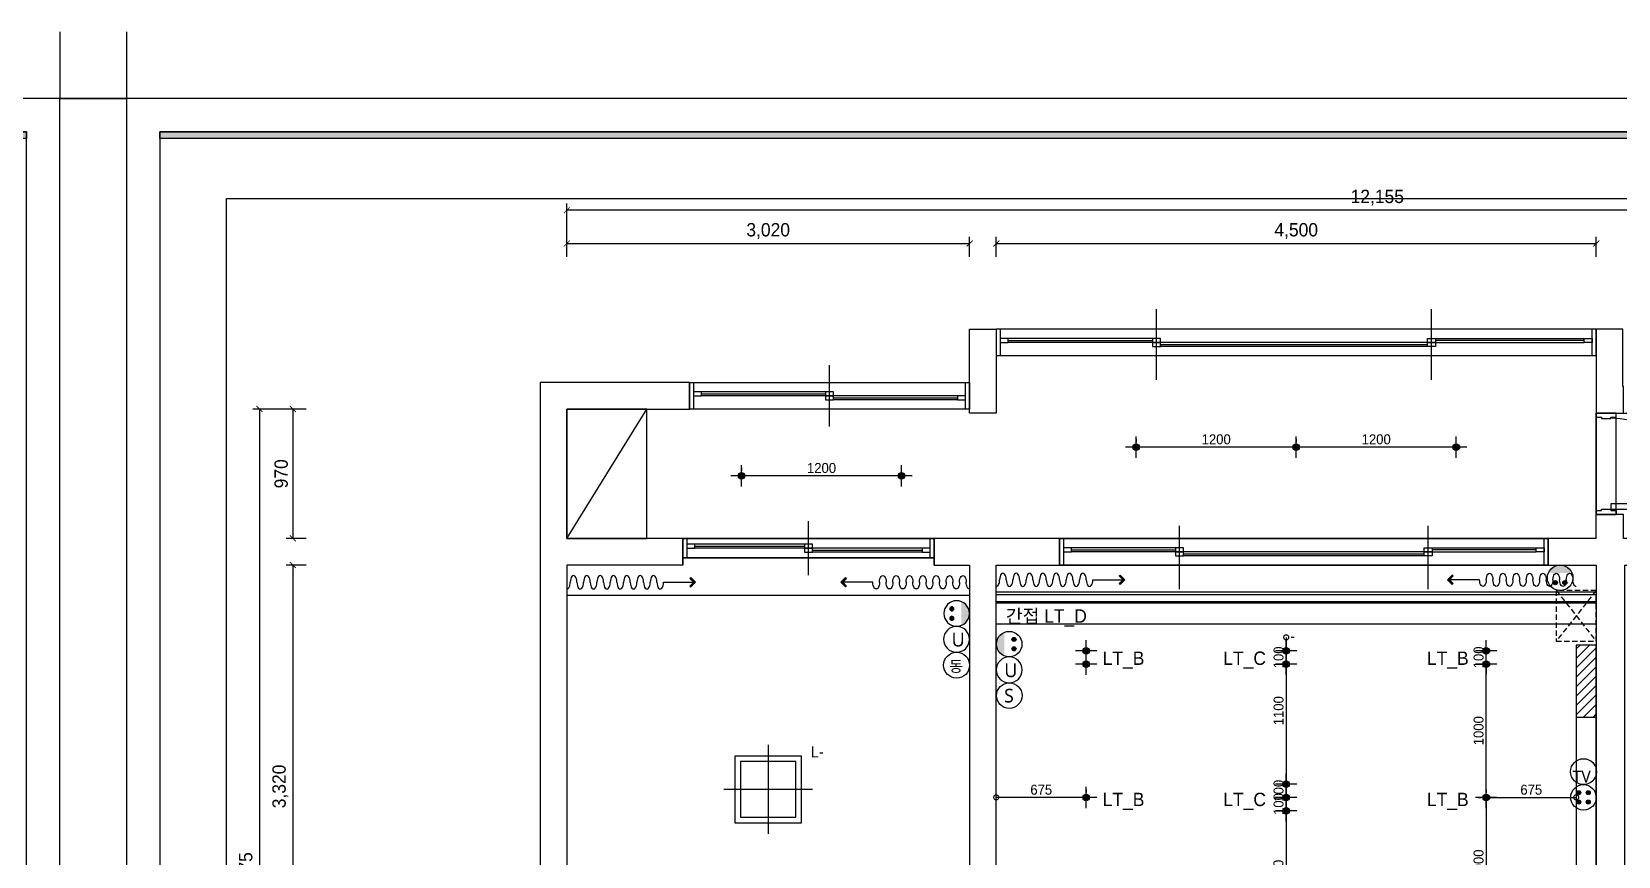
# Model space of a CAD drawing. Header units: inches. Extents: x 199882 to 277715, y -17863 to 11882.
# Drawn here: x 223045 to 234943, y 5698 to 11882 of the extents above; entities that cross this region are included whole.
import ezdxf
from ezdxf.enums import TextEntityAlignment as Align

# ---------------------------------------------------------------- set-up
doc = ezdxf.new("R2010")
doc.units = ezdxf.units.IN
doc.header["$LTSCALE"] = 50
doc.header["$MEASUREMENT"] = 0
doc.linetypes.add('DH-HID2', pattern=[1.2, 0.8, -0.4])
doc.linetypes.add('HID', pattern=[2.5, 1.5, -1])
for name, color, linetype in [('01. F-소품', 3, 'Continuous'), ('03-WAL NEW', 3, 'Continuous'), ('04-WIN', 4, 'Continuous'), ('06-FUR', 6, 'Continuous'), ('06-LIGHT', 4, 'Continuous'), ('07-DIM WAL', 5, 'Continuous'), ('08-HAT', 8, 'Continuous'), ('CO-DO-FR', 7, 'Continuous'), ('CO-DOOR', 8, 'Continuous'), ('E-HAT', 251, 'Continuous'), ('FORM(YOURNAME)-1', 1, 'Continuous'), ('FORM(YOURNAME)-11', 1, 'Continuous'), ('FU-FURM', 251, 'DH-HID2'), ('RC-LIGHT', 7, 'Continuous'), ('도면층2', 2, 'Continuous'), ('도면층4', 4, 'Continuous'), ('도면층5', 5, 'Continuous'), ('설비', 140, 'Continuous'), ('치수', 7, 'Continuous')]:
    doc.layers.add(name, color=color, linetype=linetype)
doc.styles.add('DH-TEXT', font='')
doc.styles.get("Standard").update_dxf_attribs({"font": 'txt.shx', "bigfont": 'whgtxt.shx'})
doc.styles.add('YOURNAME', font='HY울릉도M.TTF')
doc.styles.add('스타일1', font='HY울릉도M.TTF')
doc.styles.add('코레일둥고', font='Korail_Round_Gothic_Medium.ttf')
doc.styles.get('DH-TEXT').set_extended_font_data('HY울릉도L')
doc.dimstyles.new('30', dxfattribs={"dimscale": 30, "dimtxt": 2.5, "dimasz": 2.5, "dimexe": 1.25, "dimexo": 2, "dimtad": 1, "dimdec": 0, "dimtxsty": '스타일1', "dimblk": 'DOTSMALL', "dimcen": 2.5, "dimclrd": 1, "dimclre": 1, "dimclrt": 7, "dimadec": 0, "dimazin": 0, "dimtfac": 1, "dimtdec": 0, "dimtix": 1, "dimtmove": 0, "dimatfit": 3, "dimldrblk": 'DOTSMALL', "dimfxl": 0, "dimarcsym": 0})
doc.dimstyles.new('YOURNAME-50', dxfattribs={"dimscale": 50, "dimtxt": 2, "dimasz": 0.9, "dimexe": 1, "dimexo": 3, "dimgap": 0.7, "dimtad": 1, "dimdec": 0, "dimzin": 0, "dimdsep": 46, "dimlunit": 6, "dimtxsty": 'YOURNAME', "dimblk": 'ARCHTICK', "dimcen": 0, "dimclrd": 1, "dimclre": 1, "dimclrt": 7, "dimadec": 0, "dimazin": 0, "dimtfac": 1, "dimtdec": 0, "dimtix": 1, "dimtmove": 2, "dimatfit": 3, "dimldrblk": 'ARCHTICK', "dimfxl": 0, "dimtolj": 1, "dimtzin": 0, "dimarcsym": 0})

# ---------------------------------------------------------------- blocks, each defined once
blk = doc.blocks.new('FORM-ELEVATION')
at = {"layer": 'FORM(YOURNAME)-11'}
h = blk.add_hatch(color=256, dxfattribs=at)
h.dxf.hatch_style = 1
h.paths.add_polyline_path([(-10309, 35708), (71691, 35708), (71691, 35508), (-10309, 35508)])
h.paths.add_polyline_path([(-10309, -21492), (71691, -21492), (71691, -21692), (-10309, -21692)])
at = {"layer": 'Defpoints', "color": 1}
for points in [[(-11309, 38708), (-11309, 36708), (-13309, 36708)], [(72691, 38708), (72691, 36708), (74691, 36708)]]:
    blk.add_lwpolyline(points, dxfattribs=at)
at = {"layer": 'Defpoints', "color": 158}
for points in [[(-10309, -21692), (71691, -21692), (71691, 35708), (-10309, 35708)], [(-8309, 33708), (61071, 33708), (61071, -19692), (-8309, -19692)]]:
    blk.add_lwpolyline(points, close=True, dxfattribs=at)
at = {"layer": 'FORM(YOURNAME)-11', "color": 250}
blk.add_lwpolyline([(-11309, -22692), (72691, -22692), (72691, 36708), (-11309, 36708)], close=True, dxfattribs=at)
at = {"layer": 'FORM(YOURNAME)-11'}
blk.add_lwpolyline([(-10309, 35708), (71691, 35708), (71691, 35508), (-10309, 35508)], close=True, dxfattribs=at)
at = {"layer": 'FORM(YOURNAME)-11', "color": 3, "style": 'YOURNAME'}
for tag, height, p in [('1', 450, (71041, -1219)), ('2', 450, (71041, -1863)), ('3', 450, (71041, -3150)), ('4', 450, (71041, -5081)), ('5', 515, (71041, -7398)), ('6', 515, (71041, -9650)), ('7', 515, (71041, -11903)), ('8', 515, (71041, -14155)), ('9', 515, (71041, -16408)), ('10', 515, (66791, -18596)), ('11', 515, (71041, -18660)), ('12', 515, (66791, -20848)), ('13', 515, (71041, -20848))]:
    blk.add_attdef(tag, text='', height=height, dxfattribs=at).set_placement(p, align=Align.MIDDLE_RIGHT)
blk = doc.blocks.new('_ArchTick')
at = {"color": 0, "linetype": 'ByBlock', "const_width": 0.15}
blk.add_lwpolyline([(-0.5, -0.5), (0.5, 0.5)], dxfattribs=at)
blk = doc.blocks.new('*D66')
at = {"layer": 'Defpoints', "color": 0}
for p in [(227058, 10544), (227058, 10044), (239213, 10044)]:
    blk.add_point(p, dxfattribs=at)
at = {"layer": '치수', "color": 1, "lineweight": -2}
for p, q in [((227058, 10194), (227058, 10594)), ((239213, 10194), (239213, 10594)), ((239213, 10544), (227058, 10544))]:
    blk.add_line(p, q, dxfattribs=at)
at = {"layer": '치수', "color": 1, "lineweight": -2, "xscale": 45, "yscale": 45, "zscale": 45, "rotation": 180}
blk.add_blockref('_ArchTick', (227058, 10544), dxfattribs=at)
at = {"layer": '치수', "color": 1, "lineweight": -2, "xscale": 45, "yscale": 45, "zscale": 45}
blk.add_blockref('_ArchTick', (239213, 10544), dxfattribs=at)
at = {"layer": '치수', "color": 7, "insert": (233136, 10638), "char_height": 100, "attachment_point": 5, "style": 'YOURNAME'}
blk.add_mtext('\\A1;12,155', dxfattribs=at)
blk = doc.blocks.new('*D70')
at = {"layer": 'Defpoints', "color": 0}
for p in [(234778, 10294), (230278, 10044), (234778, 10044)]:
    blk.add_point(p, dxfattribs=at)
at = {"layer": '치수', "color": 1, "lineweight": -2}
for p, q in [((230278, 10194), (230278, 10344)), ((230278, 10294), (234778, 10294)), ((234778, 10194), (234778, 10344))]:
    blk.add_line(p, q, dxfattribs=at)
at = {"layer": '치수', "color": 1, "lineweight": -2, "xscale": 45, "yscale": 45, "zscale": 45, "rotation": 180}
blk.add_blockref('_ArchTick', (230278, 10294), dxfattribs=at)
at = {"layer": '치수', "color": 1, "lineweight": -2, "xscale": 45, "yscale": 45, "zscale": 45}
blk.add_blockref('_ArchTick', (234778, 10294), dxfattribs=at)
at = {"layer": '치수', "color": 7, "insert": (232528, 10388), "char_height": 100, "attachment_point": 5, "style": 'YOURNAME'}
blk.add_mtext('\\A1;4,500', dxfattribs=at)
blk = doc.blocks.new('*D71')
at = {"layer": 'Defpoints', "color": 0}
for p in [(230078, 10294), (227058, 10044), (230078, 10044)]:
    blk.add_point(p, dxfattribs=at)
at = {"layer": '치수', "color": 1, "lineweight": -2}
for p, q in [((227058, 10194), (227058, 10344)), ((227058, 10294), (230078, 10294)), ((230078, 10194), (230078, 10344))]:
    blk.add_line(p, q, dxfattribs=at)
at = {"layer": '치수', "color": 1, "lineweight": -2, "xscale": 45, "yscale": 45, "zscale": 45, "rotation": 180}
blk.add_blockref('_ArchTick', (227058, 10294), dxfattribs=at)
at = {"layer": '치수', "color": 1, "lineweight": -2, "xscale": 45, "yscale": 45, "zscale": 45}
blk.add_blockref('_ArchTick', (230078, 10294), dxfattribs=at)
at = {"layer": '치수', "color": 7, "insert": (228568, 10388), "char_height": 100, "attachment_point": 5, "style": 'YOURNAME'}
blk.add_mtext('\\A1;3,020', dxfattribs=at)
blk = doc.blocks.new('*D75')
at = {"layer": 'Defpoints', "color": 0}
for p in [(225253, 9052), (224753, 2077), (225253, 2077)]:
    blk.add_point(p, dxfattribs=at)
at = {"layer": '치수', "color": 1, "lineweight": -2}
for p, q in [((225103, 9052), (224703, 9052)), ((224753, 9052), (224753, 2077)), ((225103, 2077), (224703, 2077))]:
    blk.add_line(p, q, dxfattribs=at)
at = {"layer": '치수', "color": 1, "lineweight": -2, "xscale": 45, "yscale": 45, "zscale": 45}
for p, rotation in [((224753, 9052), 90), ((224753, 2077), 270)]:
    blk.add_blockref('_ArchTick', p, dxfattribs=dict(at, rotation=rotation))
at = {"layer": '치수', "color": 7, "insert": (224659, 5565), "char_height": 100, "attachment_point": 5, "rotation": 90, "style": 'YOURNAME'}
blk.add_mtext('\\A1;6,975', dxfattribs=at)
blk = doc.blocks.new('*D76')
at = {"layer": 'Defpoints', "color": 0}
for p in [(225253, 9052), (225003, 8082), (225253, 8082)]:
    blk.add_point(p, dxfattribs=at)
at = {"layer": '치수', "color": 1, "lineweight": -2}
for p, q in [((225103, 9052), (224953, 9052)), ((225003, 9052), (225003, 8082)), ((225103, 8082), (224953, 8082))]:
    blk.add_line(p, q, dxfattribs=at)
at = {"layer": '치수', "color": 1, "lineweight": -2, "xscale": 45, "yscale": 45, "zscale": 45}
for p, rotation in [((225003, 9052), 90), ((225003, 8082), 270)]:
    blk.add_blockref('_ArchTick', p, dxfattribs=dict(at, rotation=rotation))
at = {"layer": '치수', "color": 7, "insert": (224916, 8567), "char_height": 100, "attachment_point": 5, "rotation": 90, "style": 'YOURNAME'}
blk.add_mtext('\\A1;970', dxfattribs=at)
blk = doc.blocks.new('*D78')
at = {"layer": 'Defpoints', "color": 0}
for p in [(225253, 7882), (225003, 4562), (225253, 4562)]:
    blk.add_point(p, dxfattribs=at)
at = {"layer": '치수', "color": 1, "lineweight": -2}
for p, q in [((225103, 7882), (224953, 7882)), ((225003, 7882), (225003, 4562)), ((225103, 4562), (224953, 4562))]:
    blk.add_line(p, q, dxfattribs=at)
at = {"layer": '치수', "color": 1, "lineweight": -2, "xscale": 45, "yscale": 45, "zscale": 45}
for p, rotation in [((225003, 7882), 90), ((225003, 4562), 270)]:
    blk.add_blockref('_ArchTick', p, dxfattribs=dict(at, rotation=rotation))
at = {"layer": '치수', "color": 7, "insert": (224909, 6222), "char_height": 100, "attachment_point": 5, "rotation": 90, "style": 'YOURNAME'}
blk.add_mtext('\\A1;3,320', dxfattribs=at)
blk = doc.blocks.new('floor')
at = {"layer": '도면층2'}
for p in [(213483, 8262), (213278, 8082)]:
    blk.add_line(p, (213278, 8262), dxfattribs=at)
for points in [[(208578, 9652), (208778, 9652), (208778, 9452), (208778, 9022), (208578, 9022), (208578, 9242)], [(213278, 9022), (213483, 9022), (213483, 9222), (213478, 9222), (213478, 9652), (213278, 9652), (213278, 9452)]]:
    blk.add_lwpolyline(points, close=True, dxfattribs=at)
for points in [[(206428, 8082), (206428, 7882), (206428, 8082), (205558, 8082), (205558, 9052), (206478, 9052), (206478, 9252), (205358, 9252), (205358, 1877), (206958, 1877), (206958, 1442)], [(208553, 4552), (208553, 4392), (208778, 4392), (208778, 7882), (209253, 7882), (209253, 8082), (208313, 8082), (208313, 7882), (208578, 7882), (208578, 4562), (208553, 4562)], [(213278, 8082), (212918, 8082), (212918, 7882), (213278, 7882), (213278, 4397), (213493, 4397), (213493, 7882), (213963, 7882), (213963, 8082), (213483, 8082)], [(206428, 7882), (205558, 7882), (205558, 4562), (207588, 4562), (207588, 4392), (205518, 4392), (205518, 2042), (206958, 2042), (206958, 3592), (207158, 3592), (207158, 1642), (207563, 1642), (207563, 1442), (206958, 1442)]]:
    blk.add_lwpolyline(points, dxfattribs=at)
at = {"layer": '도면층4'}
for p, q in [((209981, 9272), (209981, 9802)), ((212042, 9272), (212042, 9802)), ((213278, 9652), (208778, 9652)), ((208778, 9652), (208778, 9452)), ((208808, 9652), (208808, 9452)), ((213248, 9452), (213248, 9652)), ((213278, 9452), (213278, 9652)), ((208868, 9567), (209951, 9567)), ((210011, 9537), (212012, 9537)), ((213188, 9567), (212072, 9567)), ((213278, 9452), (208778, 9452)), ((207528, 8922), (207528, 9382)), ((206478, 9252), (206478, 9052)), ((206508, 9252), (206508, 9052)), ((206568, 9167), (207498, 9167)), ((208548, 9052), (208548, 9252)), ((208578, 9022), (208578, 9242)), ((207558, 9137), (208488, 9137)), ((207371, 7807), (207371, 8212)), ((210153, 7702), (210153, 8177)), ((212018, 7702), (212018, 8177)), ((206428, 8082), (206428, 7882)), ((206428, 8082), (208313, 8082)), ((206428, 8082), (206428, 7937)), ((206458, 8082), (206458, 7937)), ((206518, 8025), (207341, 8025)), ((207401, 7995), (208223, 7995)), ((208283, 7937), (208283, 8082)), ((208313, 7882), (208313, 8082)), ((208313, 7937), (208313, 8082)), ((209253, 8082), (212918, 8082)), ((212918, 8082), (209253, 8082)), ((209253, 8082), (209253, 7882)), ((209283, 8082), (209283, 7882)), ((209343, 7997), (210123, 7997)), ((212828, 7997), (212048, 7997)), ((212888, 7882), (212888, 8082)), ((212918, 7882), (212918, 8082)), ((206428, 7937), (208313, 7937)), ((209253, 7882), (212918, 7882)), ((210183, 7967), (211988, 7967))]:
    blk.add_line(p, q, dxfattribs=at)
for points in [[(208808, 9582), (208808, 9552), (208868, 9552), (208868, 9582)], [(209951, 9582), (209951, 9552), (210011, 9552), (210011, 9582)], [(209951, 9552), (209951, 9522), (210011, 9522), (210011, 9552)], [(212072, 9582), (212072, 9552), (212012, 9552), (212012, 9582)], [(212072, 9552), (212072, 9522), (212012, 9522), (212012, 9552)], [(213248, 9582), (213248, 9552), (213188, 9552), (213188, 9582)], [(206478, 9252), (208578, 9252), (208578, 9052), (206478, 9052)], [(206508, 9182), (206508, 9152), (206568, 9152), (206568, 9182)], [(207498, 9182), (207498, 9152), (207558, 9152), (207558, 9182)], [(207498, 9152), (207498, 9122), (207558, 9122), (207558, 9152)], [(208488, 9152), (208488, 9122), (208548, 9122), (208548, 9152)], [(206458, 8040), (206458, 8010), (206518, 8010), (206518, 8040)], [(207341, 8040), (207341, 8010), (207401, 8010), (207401, 8040)], [(207341, 8010), (207341, 7980), (207401, 7980), (207401, 8010)], [(208223, 8010), (208223, 7980), (208283, 7980), (208283, 8010)], [(209283, 8012), (209283, 7982), (209343, 7982), (209343, 8012)], [(210123, 8012), (210123, 7982), (210183, 7982), (210183, 8012)], [(210123, 7982), (210123, 7952), (210183, 7952), (210183, 7982)], [(212048, 8012), (212048, 7982), (211988, 7982), (211988, 8012)], [(212048, 7982), (212048, 7952), (211988, 7952), (211988, 7982)], [(212888, 8012), (212888, 7982), (212828, 7982), (212828, 8012)]]:
    blk.add_lwpolyline(points, close=True, dxfattribs=at)
at = {"layer": '도면층5'}
for p, q in [((209951, 9582), (208868, 9582)), ((209951, 9552), (208868, 9552)), ((212012, 9552), (210011, 9552)), ((212012, 9522), (210011, 9522)), ((212072, 9582), (213188, 9582)), ((212072, 9552), (213188, 9552)), ((207498, 9182), (206568, 9182)), ((207498, 9152), (206568, 9152)), ((208488, 9152), (207558, 9152)), ((208488, 9122), (207558, 9122)), ((207341, 8040), (206518, 8040)), ((207341, 8010), (206518, 8010)), ((208223, 8010), (207401, 8010)), ((208223, 7980), (207401, 7980)), ((210123, 8012), (209343, 8012)), ((210123, 7982), (209343, 7982)), ((211988, 7982), (210183, 7982)), ((212048, 8012), (212828, 8012)), ((212048, 7982), (212828, 7982)), ((211988, 7952), (210183, 7952))]:
    blk.add_line(p, q, dxfattribs=at)
blk = doc.blocks.new('CJSWJ')
at = {"layer": '03-WAL NEW'}
h = blk.add_hatch(dxfattribs=at)
h.set_pattern_fill('_USER', color=256, scale=50, angle=225, pattern_type=0)
h.set_pattern_definition([(225, (46921.5, 0), (35.355339, -35.355339), [])])
h.paths.add_polyline_path([(234778, 7282), (234628, 7282), (234628, 6740), (234778, 6740)])
at = {"color": 8, "const_width": 10}
for points in [[(227928, 8082), (229813, 8082), (229813, 7937), (227928, 7937)], [(230753, 8082), (234418, 8082), (234418, 7882), (230753, 7882)]]:
    blk.add_lwpolyline(points, close=True, dxfattribs=at)
at = {"layer": '03-WAL NEW'}
blk.add_line((234778, 6740), (234628, 6740), dxfattribs=at)
blk.add_lwpolyline([(234628, 4397), (234778, 4397), (234778, 7282), (234628, 7282)], close=True, dxfattribs=at)
at = {"layer": '06-FUR', "color": 8}
blk.add_line((227058, 8082), (227658, 9052), dxfattribs=at)
blk.add_lwpolyline([(227058, 8082), (227658, 8082), (227658, 9052), (227058, 9052)], close=True, dxfattribs=at)
at = {"layer": 'CO-DO-FR', "color": 8}
for points in [[(234928, 9022), (234778, 9022), (234778, 8992), (234818, 8992), (234818, 8982), (234888, 8982), (234888, 8992), (234928, 8992), (234928, 9022)], [(234928, 8262), (234778, 8262), (234778, 8292), (234818, 8292), (234818, 8302), (234888, 8302), (234888, 8292), (234928, 8292), (234928, 8262)]]:
    blk.add_lwpolyline(points, close=True, dxfattribs=at)
at = {"layer": 'CO-DOOR', "color": 8}
blk.add_lwpolyline([(235568, 8342), (234888, 8342), (234888, 8302), (235568, 8302)], close=True, dxfattribs=at)
blk.add_arc((234888, 8302), 681, 1.728, 89.9822, dxfattribs=at)
at = {"layer": 'E-HAT', "color": 8}
blk.add_lwpolyline([(234983, 8262), (234778, 8262), (234778, 9022), (238483, 9022), (238483, 8082), (234983, 8082), (234983, 8262)], dxfattribs=at)
at = {"layer": 'FU-FURM', "color": 8}
for p, q in [((234778, 7692), (234478, 7312)), ((234478, 7692), (234778, 7312))]:
    blk.add_line(p, q, dxfattribs=at)
blk.add_lwpolyline([(234478, 7312), (234778, 7312), (234778, 7692), (234478, 7692)], close=True, dxfattribs=at)
at = {"layer": '도면층4', "color": 8}
blk.add_lwpolyline([(234928, 8262), (234928, 9022), (234778, 9022), (234778, 8262)], close=True, dxfattribs=at)
at = {"layer": '04-WIN'}
blk.add_blockref('floor', (21500, 0), dxfattribs=at)
blk = doc.blocks.new('FFSFDF')
at = {"layer": '01. F-소품'}
blk.add_hatch(color=8, dxfattribs=at).paths.add_polyline_path([(1567673, 1746751), (1567680, 1746744), (1567715, 1746779), (1567680, 1746815), (1567673, 1746808), (1567701, 1746779)])
at = {"layer": '01. F-소품', "color": 8}
for p, q in [((1567673, 1746808), (1567680, 1746815)), ((1567475, 1746779), (1567701, 1746779)), ((1567673, 1746751), (1567680, 1746744))]:
    blk.add_line(p, q, dxfattribs=at)
for points in [[(1567673, 1746808), (1567701, 1746779), (1567673, 1746751)], [(1567680, 1746815), (1567715, 1746779), (1567680, 1746744)]]:
    blk.add_lwpolyline(points, dxfattribs=at)
for centre, start_param, end_param in [((1566800, 1746779), 1.570796, 4.712389), ((1566900, 1746779), 1.570796, 4.712389), ((1567000, 1746779), 1.570796, 4.712389), ((1567100, 1746779), 1.570796, 4.712389), ((1567200, 1746779), 1.570796, 4.712389), ((1567300, 1746779), 1.570796, 4.712389), ((1567400, 1746779), 1.570796, 4.712389), ((1566750, 1746779), 6.283185, 7.853982), ((1566850, 1746779), 4.712389, 7.853982), ((1566950, 1746779), 4.712389, 7.853982), ((1567050, 1746779), 4.712389, 7.853982), ((1567150, 1746779), 4.712389, 7.853982), ((1567250, 1746779), 4.712389, 7.853982), ((1567350, 1746779), 4.712389, 7.853982), ((1567450, 1746779), 4.712389, 7.853982)]:
    blk.add_ellipse(centre, major_axis=(0, -50), ratio=0.5, start_param=start_param, end_param=end_param, dxfattribs=at)
blk = doc.blocks.new('egoo')
at = {"layer": '설비'}
h = blk.add_hatch(color=140, dxfattribs=at)
edge = h.paths.add_edge_path()
edge.add_arc((1015645, 443434), 22.3, 0, 360)
h = blk.add_hatch(color=140, dxfattribs=at)
edge = h.paths.add_edge_path()
edge.add_arc((1015748, 443434), 22.3, 0, 360)
h = blk.add_hatch(color=140, dxfattribs=at)
edge = h.paths.add_edge_path()
edge.add_line((1015826, 443329), (1015567, 443329))
edge.add_ellipse((1015696, 443381), major_axis=(99, 99), ratio=1, start_angle=156.9578, end_angle=293.0422)
at = {"layer": '설비', "color": 140}
for centre, radius in [((1015696, 443381), 140), ((1015645, 443434), 22.3), ((1015748, 443434), 22.3)]:
    blk.add_circle(centre, radius, dxfattribs=at)
blk = doc.blocks.new('utp')
at = {"layer": '설비', "color": 140}
blk.add_circle((372928, -86921), 140, dxfattribs=at)
at = {"layer": '설비', "color": 140, "insert": (372982, -87001), "char_height": 150, "width": 275.64, "attachment_point": 9}
blk.add_mtext('{\\fMalgun Gothic|b0|i0|c129|p50;U}', dxfattribs=at)
blk = doc.blocks.new('TV')
at = {"layer": '설비', "color": 140}
blk.add_circle((146227, 46947), 140, dxfattribs=at)
at = {"layer": '설비', "color": 140, "insert": (146088, 46828), "char_height": 130, "width": 275.64, "attachment_point": 7}
blk.add_mtext('{\\fMalgun Gothic|b0|i0|c129|p50;\\W0.48965; }{\\fMalgun Gothic|b0|i0|c129|p50;TV}', dxfattribs=at)
blk = doc.blocks.new('1')
at = {"linetype": 'Continuous'}
h = blk.add_hatch(color=4, dxfattribs=at)
h.dxf.hatch_style = 1
edge = h.paths.add_edge_path()
edge.add_arc((11539653, -14273504), 37.5, 0, 360)
at = {"color": 1, "linetype": 'Continuous'}
for p, q in [((11539653, -14273637), (11539653, -14273370)), ((11539520, -14273504), (11539787, -14273504))]:
    blk.add_line(p, q, dxfattribs=at)
at = {"color": 4, "linetype": 'Continuous'}
for radius in [41.5, 37.5]:
    blk.add_circle((11539653, -14273504), radius, dxfattribs=at)
blk = doc.blocks.new('_DOTSMALL')
at = {"color": 0, "linetype": 'ByBlock', "const_width": 0.5}
blk.add_lwpolyline([(-0.0625, 0, 1), (0.0625, 0, 1)], format="xyb", close=True, dxfattribs=at)
blk = doc.blocks.new('*D103')
at = {"layer": '07-DIM WAL', "color": 1, "lineweight": -2}
for p, q in [((233953, 6140), (233953, 5140)), ((234013, 6140), (233991, 6140)), ((234013, 5140), (233991, 5140))]:
    blk.add_line(p, q, dxfattribs=at)
at = {"layer": 'Defpoints', "color": 0}
for p in [(233953, 6140), (233953, 5140), (233953, 5140)]:
    blk.add_point(p, dxfattribs=at)
at = {"layer": '07-DIM WAL', "color": 1, "lineweight": -2, "xscale": 75, "yscale": 75, "zscale": 75}
for p, rotation in [((233953, 6140), 90), ((233953, 5140), 270)]:
    blk.add_blockref('_DOTSMALL', p, dxfattribs=dict(at, rotation=rotation))
at = {"layer": '07-DIM WAL', "color": 7, "insert": (233896, 5640), "char_height": 75, "attachment_point": 5, "rotation": 90, "style": '스타일1'}
blk.add_mtext('1000', dxfattribs=at)
blk = doc.blocks.new('*D114')
at = {"layer": '07-DIM WAL', "color": 1, "lineweight": -2}
for p, q in [((233953, 6140), (233953, 7140)), ((234013, 7140), (233991, 7140)), ((233893, 6140), (233916, 6140))]:
    blk.add_line(p, q, dxfattribs=at)
at = {"layer": 'Defpoints', "color": 0}
for p in [(233953, 7140), (233953, 7140), (233953, 6140)]:
    blk.add_point(p, dxfattribs=at)
at = {"layer": '07-DIM WAL', "color": 1, "lineweight": -2, "xscale": 75, "yscale": 75, "zscale": 75}
for p, rotation in [((233953, 7140), 90), ((233953, 6140), 270)]:
    blk.add_blockref('_DOTSMALL', p, dxfattribs=dict(at, rotation=rotation))
at = {"layer": '07-DIM WAL', "color": 7, "insert": (233896, 6640), "char_height": 75, "attachment_point": 5, "rotation": 90, "style": '스타일1'}
blk.add_mtext('1000', dxfattribs=at)
blk = doc.blocks.new('*D115')
at = {"layer": '07-DIM WAL', "color": 1, "lineweight": -2}
for p, q in [((233953, 7240), (233953, 7315)), ((233953, 7140), (233953, 7240)), ((233953, 7140), (233953, 7065)), ((234013, 7240), (233991, 7240)), ((234013, 7140), (233991, 7140))]:
    blk.add_line(p, q, dxfattribs=at)
at = {"layer": 'Defpoints', "color": 0}
for p in [(233953, 7240), (233953, 7240), (233953, 7140)]:
    blk.add_point(p, dxfattribs=at)
at = {"layer": '07-DIM WAL', "color": 1, "lineweight": -2, "xscale": 75, "yscale": 75, "zscale": 75}
for p, rotation in [((233953, 7240), 270), ((233953, 7140), 90)]:
    blk.add_blockref('_DOTSMALL', p, dxfattribs=dict(at, rotation=rotation))
at = {"layer": '07-DIM WAL', "color": 7, "insert": (233896, 7190), "char_height": 75, "attachment_point": 5, "rotation": 90, "style": '스타일1'}
blk.add_mtext('100', dxfattribs=at)
blk = doc.blocks.new('*D116')
at = {"layer": '07-DIM WAL', "color": 1, "lineweight": -2}
for p, q in [((232453, 7240), (232453, 7315)), ((232453, 7240), (232453, 7140)), ((232453, 7140), (232453, 7065)), ((232513, 7240), (232491, 7240)), ((232513, 7140), (232491, 7140))]:
    blk.add_line(p, q, dxfattribs=at)
at = {"layer": 'Defpoints', "color": 0}
for p in [(232453, 7240), (232453, 7140), (232453, 7140)]:
    blk.add_point(p, dxfattribs=at)
at = {"layer": '07-DIM WAL', "color": 1, "lineweight": -2, "xscale": 75, "yscale": 75, "zscale": 75}
for p, rotation in [((232453, 7240), 270), ((232453, 7140), 90)]:
    blk.add_blockref('_DOTSMALL', p, dxfattribs=dict(at, rotation=rotation))
at = {"layer": '07-DIM WAL', "color": 7, "insert": (232396, 7190), "char_height": 75, "attachment_point": 5, "rotation": 90, "style": '스타일1'}
blk.add_mtext('100', dxfattribs=at)
blk = doc.blocks.new('*D117')
at = {"layer": '07-DIM WAL', "color": 1, "lineweight": -2}
for p, q in [((232453, 7340), (232453, 6240)), ((232513, 7340), (232491, 7340)), ((232513, 6240), (232491, 6240))]:
    blk.add_line(p, q, dxfattribs=at)
at = {"layer": 'Defpoints', "color": 0}
for p in [(232453, 7340), (232453, 6240), (232453, 6240)]:
    blk.add_point(p, dxfattribs=at)
at = {"layer": '07-DIM WAL', "color": 1, "lineweight": -2, "xscale": 75, "yscale": 75, "zscale": 75}
for p, rotation in [((232453, 7340), 90), ((232453, 6240), 270)]:
    blk.add_blockref('_DOTSMALL', p, dxfattribs=dict(at, rotation=rotation))
at = {"layer": '07-DIM WAL', "color": 7, "insert": (232396, 6790), "char_height": 75, "attachment_point": 5, "rotation": 90, "style": '스타일1'}
blk.add_mtext('1100', dxfattribs=at)
blk = doc.blocks.new('*D118')
at = {"layer": '07-DIM WAL', "color": 1, "lineweight": -2}
for p, q in [((232453, 6240), (232453, 6315)), ((232453, 6240), (232453, 6140)), ((232513, 6240), (232491, 6240)), ((232453, 6140), (232453, 6065)), ((232513, 6140), (232491, 6140))]:
    blk.add_line(p, q, dxfattribs=at)
at = {"layer": 'Defpoints', "color": 0}
for p in [(232453, 6240), (232453, 6140), (232453, 6140)]:
    blk.add_point(p, dxfattribs=at)
at = {"layer": '07-DIM WAL', "color": 1, "lineweight": -2, "xscale": 75, "yscale": 75, "zscale": 75}
for p, rotation in [((232453, 6240), 270), ((232453, 6140), 90)]:
    blk.add_blockref('_DOTSMALL', p, dxfattribs=dict(at, rotation=rotation))
at = {"layer": '07-DIM WAL', "color": 7, "insert": (232396, 6190), "char_height": 75, "attachment_point": 5, "rotation": 90, "style": '스타일1'}
blk.add_mtext('100', dxfattribs=at)
blk = doc.blocks.new('*D119')
at = {"layer": '07-DIM WAL', "color": 1, "lineweight": -2}
for p, q in [((232453, 6140), (232453, 6215)), ((232453, 6140), (232453, 6040)), ((232513, 6140), (232491, 6140)), ((232403, 6040), (232416, 6040)), ((232453, 6040), (232453, 5965))]:
    blk.add_line(p, q, dxfattribs=at)
at = {"layer": 'Defpoints', "color": 0}
for p in [(232453, 6140), (232453, 6040), (232463, 6040)]:
    blk.add_point(p, dxfattribs=at)
at = {"layer": '07-DIM WAL', "color": 1, "lineweight": -2, "xscale": 75, "yscale": 75, "zscale": 75}
for p, rotation in [((232453, 6140), 270), ((232453, 6040), 90)]:
    blk.add_blockref('_DOTSMALL', p, dxfattribs=dict(at, rotation=rotation))
at = {"layer": '07-DIM WAL', "color": 7, "insert": (232396, 6090), "char_height": 75, "attachment_point": 5, "rotation": 90, "style": '스타일1'}
blk.add_mtext('100', dxfattribs=at)
blk = doc.blocks.new('*D120')
at = {"layer": '07-DIM WAL', "color": 1, "lineweight": -2}
for p, q in [((232453, 6040), (232453, 5140)), ((232513, 6040), (232491, 6040)), ((232513, 5140), (232491, 5140))]:
    blk.add_line(p, q, dxfattribs=at)
at = {"layer": 'Defpoints', "color": 0}
for p in [(232453, 6040), (232453, 5140), (232453, 5140)]:
    blk.add_point(p, dxfattribs=at)
at = {"layer": '07-DIM WAL', "color": 1, "lineweight": -2, "xscale": 75, "yscale": 75, "zscale": 75}
for p, rotation in [((232453, 6040), 90), ((232453, 5140), 270)]:
    blk.add_blockref('_DOTSMALL', p, dxfattribs=dict(at, rotation=rotation))
at = {"layer": '07-DIM WAL', "color": 7, "insert": (232395, 5590), "char_height": 75, "attachment_point": 5, "rotation": 90, "style": '스타일1'}
blk.add_mtext('900', dxfattribs=at)
blk = doc.blocks.new('*D123')
at = {"layer": '07-DIM WAL', "color": 1, "lineweight": -2}
for p, q in [((230953, 6200), (230953, 6177)), ((230953, 6140), (230278, 6140)), ((230278, 6080), (230278, 6102))]:
    blk.add_line(p, q, dxfattribs=at)
at = {"layer": 'Defpoints', "color": 0}
for p in [(230278, 6140), (230278, 6140), (230953, 6140)]:
    blk.add_point(p, dxfattribs=at)
at = {"layer": '07-DIM WAL', "color": 1, "lineweight": -2, "xscale": 75, "yscale": 75, "zscale": 75, "rotation": 180}
blk.add_blockref('_DOTSMALL', (230278, 6140), dxfattribs=at)
at = {"layer": '07-DIM WAL', "color": 1, "lineweight": -2, "xscale": 75, "yscale": 75, "zscale": 75}
blk.add_blockref('_DOTSMALL', (230953, 6140), dxfattribs=at)
at = {"layer": '07-DIM WAL', "color": 7, "insert": (230616, 6197), "char_height": 75, "attachment_point": 5, "style": '스타일1'}
blk.add_mtext('675', dxfattribs=at)
blk = doc.blocks.new('*D124')
at = {"layer": '07-DIM WAL', "color": 1, "lineweight": -2}
for p, q in [((233953, 6200), (233953, 6177)), ((234628, 6200), (234628, 6177)), ((233953, 6140), (234628, 6140))]:
    blk.add_line(p, q, dxfattribs=at)
at = {"layer": 'Defpoints', "color": 0}
for p in [(233953, 6140), (234628, 6140), (234628, 6140)]:
    blk.add_point(p, dxfattribs=at)
at = {"layer": '07-DIM WAL', "color": 1, "lineweight": -2, "xscale": 75, "yscale": 75, "zscale": 75, "rotation": 180}
blk.add_blockref('_DOTSMALL', (233953, 6140), dxfattribs=at)
at = {"layer": '07-DIM WAL', "color": 1, "lineweight": -2, "xscale": 75, "yscale": 75, "zscale": 75}
blk.add_blockref('_DOTSMALL', (234628, 6140), dxfattribs=at)
at = {"layer": '07-DIM WAL', "color": 7, "insert": (234291, 6197), "char_height": 75, "attachment_point": 5, "style": '스타일1'}
blk.add_mtext('675', dxfattribs=at)
blk = doc.blocks.new('G-101')
at = {"layer": 'RC-LIGHT', "color": 7}
for p, q in [((-300, -300), (-300, 300)), ((-300, 300), (300, 300)), ((300, 300), (300, -300)), ((300, -300), (-300, -300))]:
    blk.add_line(p, q, dxfattribs=at)
at = {"layer": 'RC-LIGHT', "color": 251}
for p, q in [((0, -400), (0, 400)), ((400, 0), (-400, 0))]:
    blk.add_line(p, q, dxfattribs=at)
at = {"layer": 'RC-LIGHT', "color": 1}
blk.add_lwpolyline([(-250, 250), (250, 250), (250, -250), (-250, -250)], close=True, dxfattribs=at)
at = {"layer": 'RC-LIGHT', "style": 'DH-TEXT'}
blk.add_attdef('L-', text='', height=100, dxfattribs=at).set_placement((383, -288), align=Align.TOP_LEFT)
blk = doc.blocks.new('swich')
at = {"layer": '설비', "color": 140}
blk.add_circle((372829, -86554), 84, dxfattribs=at)
at = {"layer": '설비', "color": 140, "insert": (372859, -86509), "char_height": 90, "width": 143.5, "attachment_point": 3}
blk.add_mtext('{\\fMalgun Gothic|b0|i0|c129|p50;S}', dxfattribs=at)
blk = doc.blocks.new('*D231')
at = {"layer": '07-DIM WAL', "color": 1, "lineweight": -2}
for p, q in [((232528, 8827), (232528, 8805)), ((233728, 8767), (232528, 8767)), ((233728, 8707), (233728, 8730))]:
    blk.add_line(p, q, dxfattribs=at)
at = {"layer": 'Defpoints', "color": 0}
for p in [(232528, 8767), (232528, 8767), (233728, 8767)]:
    blk.add_point(p, dxfattribs=at)
at = {"layer": '07-DIM WAL', "color": 1, "lineweight": -2, "xscale": 75, "yscale": 75, "zscale": 75, "rotation": 180}
blk.add_blockref('_DOTSMALL', (232528, 8767), dxfattribs=at)
at = {"layer": '07-DIM WAL', "color": 1, "lineweight": -2, "xscale": 75, "yscale": 75, "zscale": 75}
blk.add_blockref('_DOTSMALL', (233728, 8767), dxfattribs=at)
at = {"layer": '07-DIM WAL', "color": 7, "insert": (233128, 8825), "char_height": 75, "attachment_point": 5, "style": '스타일1'}
blk.add_mtext('1200', dxfattribs=at)
blk = doc.blocks.new('*D232')
at = {"layer": '07-DIM WAL', "color": 1, "lineweight": -2}
for p, q in [((231328, 8827), (231328, 8805)), ((232528, 8767), (231328, 8767)), ((232528, 8707), (232528, 8730))]:
    blk.add_line(p, q, dxfattribs=at)
at = {"layer": 'Defpoints', "color": 0}
for p in [(231328, 8767), (231328, 8767), (232528, 8767)]:
    blk.add_point(p, dxfattribs=at)
at = {"layer": '07-DIM WAL', "color": 1, "lineweight": -2, "xscale": 75, "yscale": 75, "zscale": 75, "rotation": 180}
blk.add_blockref('_DOTSMALL', (231328, 8767), dxfattribs=at)
at = {"layer": '07-DIM WAL', "color": 1, "lineweight": -2, "xscale": 75, "yscale": 75, "zscale": 75}
blk.add_blockref('_DOTSMALL', (232528, 8767), dxfattribs=at)
at = {"layer": '07-DIM WAL', "color": 7, "insert": (231928, 8825), "char_height": 75, "attachment_point": 5, "style": '스타일1'}
blk.add_mtext('1200', dxfattribs=at)
blk = doc.blocks.new('*D233')
at = {"layer": '07-DIM WAL', "color": 1, "lineweight": -2}
for p, q in [((228368, 8612), (228368, 8590)), ((229568, 8552), (228368, 8552)), ((229568, 8492), (229568, 8515))]:
    blk.add_line(p, q, dxfattribs=at)
at = {"layer": 'Defpoints', "color": 0}
for p in [(228368, 8552), (228368, 8552), (229568, 8552)]:
    blk.add_point(p, dxfattribs=at)
at = {"layer": '07-DIM WAL', "color": 1, "lineweight": -2, "xscale": 75, "yscale": 75, "zscale": 75, "rotation": 180}
blk.add_blockref('_DOTSMALL', (228368, 8552), dxfattribs=at)
at = {"layer": '07-DIM WAL', "color": 1, "lineweight": -2, "xscale": 75, "yscale": 75, "zscale": 75}
blk.add_blockref('_DOTSMALL', (229568, 8552), dxfattribs=at)
at = {"layer": '07-DIM WAL', "color": 7, "insert": (228968, 8610), "char_height": 75, "attachment_point": 5, "style": '스타일1'}
blk.add_mtext('1200', dxfattribs=at)

msp = doc.modelspace()

# ---------------------------------------------------------------- hatches: boundary and pattern name
at = {"layer": '설비'}
h = msp.add_hatch(color=140, dxfattribs=at)
edge = h.paths.add_edge_path()
edge.add_arc((234646.6, 6174.8), 15.3, 0, 360)
h = msp.add_hatch(color=140, dxfattribs=at)
edge = h.paths.add_edge_path()
edge.add_arc((234718.2, 6174.8), 15.3, 0, 360)
h = msp.add_hatch(color=140, dxfattribs=at)
edge = h.paths.add_edge_path()
edge.add_arc((234646.6, 6104.7), 15.3, 0, 360)
h = msp.add_hatch(color=140, dxfattribs=at)
edge = h.paths.add_edge_path()
edge.add_arc((234718.2, 6104.7), 15.3, 0, 360)

# ---------------------------------------------------------------- linework, layer by layer
at = {"layer": '06-LIGHT', "color": 10, "linetype": 'HID', "const_width": 20}
msp.add_lwpolyline([(230278.3, 7602.3), (234778.3, 7602.3)], dxfattribs=at)
at = {"layer": 'RC-LIGHT'}
for p, q in [((227058.3, 7657.3), (230078.3, 7657.3)), ((230278.3, 7682.3), (234778.3, 7682.3)), ((230278.3, 7662.3), (234778.3, 7662.3))]:
    msp.add_line(p, q, dxfattribs=at)
at = {"layer": 'RC-LIGHT', "color": 8}
msp.add_line((230278.3, 7442.3), (234778.3, 7442.3), dxfattribs=at)
at = {"layer": '설비', "color": 140}
for centre, radius in [((229981, 7131.4), 97.2), ((234682.4, 6139.8), 95.8), ((234646.6, 6174.8), 15.3), ((234718.2, 6174.8), 15.3), ((234646.6, 6104.7), 15.3), ((234718.2, 6104.7), 15.3)]:
    msp.add_circle(centre, radius, dxfattribs=at)

# ---------------------------------------------------------------- block references
at = {"color": 0}
for p in [(-1339691.5, -1739025.9), (-1336471.5, -1739007.2)]:
    msp.add_blockref('FFSFDF', p, dxfattribs=at)
at = {"color": 0, "xscale": -1}
for p in [(1796828, -1739025.9), (1801378, -1739007.2)]:
    msp.add_blockref('FFSFDF', p, dxfattribs=at)
at = {"layer": '08-HAT'}
msp.add_blockref('CJSWJ', (0, 0), dxfattribs=at)
at = {"layer": 'FORM(YOURNAME)-1', "xscale": 0.2500000000000001, "yscale": 0.2500000000000001, "zscale": 0.2500000000000001}
for p in [(205083.5, 2205.4), (226583.5, 2205.4)]:
    msp.add_blockref('FORM-ELEVATION', p, dxfattribs=at)
at = {"layer": 'RC-LIGHT', "xscale": 0.6024096385271789, "yscale": 0.6024096385271789, "zscale": 0.6024096385271789, "rotation": 90.00000000000001}
for p in [(-8367168, -6942831.2), (-8365968, -6942831.2), (-8364768, -6942831.2), (-8370128, -6943046.2), (-8368928, -6943046.2), (-8367543, -6944358.7), (-8366043, -6944358.7), (-8364543, -6944358.7), (-8367543, -6944458.7), (-8366043, -6944458.7), (-8364543, -6944458.7), (-8366043, -6945358.7), (-8367543, -6945458.7), (-8366043, -6945458.7), (-8364543, -6945458.7), (-8366043, -6945558.7)]:
    msp.add_blockref('1', p, dxfattribs=at)
at = {"layer": 'RC-LIGHT', "color": 140, "yscale": 0.6845238224412213, "zscale": 0.6845238224412213}
for p, xscale, rotation in [((929775.6, 311291.6), 0.6845238224412213, 180), ((533486.2, 702787.3), -0.6845238224412213, 90), ((-73129.4, 702557.6), 0.6845238224412213, 270)]:
    msp.add_blockref('egoo', p, dxfattribs=dict(at, xscale=xscale, rotation=rotation))
at = {"layer": 'RC-LIGHT'}
ref = msp.add_blockref('G-101', (228568.3, 6199.8), dxfattribs=dict(at, xscale=-0.8333333333333334, yscale=0.8333333333333334, zscale=0.8333333333333334, rotation=180))
ref.add_attrib('L-', 'L-', dxfattribs={"height": 83.33, "style": 'DH-TEXT'}).set_placement((228887.6, 6523.1), align=Align.TOP_LEFT)
at = {"layer": 'RC-LIGHT', "xscale": 0.6944444444444445, "yscale": 0.6944444444444445, "zscale": 0.6944444444444445}
msp.add_blockref('TV', (133136.1, -26269.5), dxfattribs=at)
at = {"layer": '설비', "color": 253, "xscale": -0.6944444444444445, "yscale": 0.6944444444444445, "zscale": 0.6944444444444445}
for p in [(488958.5, 67687.5), (489353.3, 67457.8)]:
    msp.add_blockref('utp', p, dxfattribs=at)
at = {"layer": '설비', "color": 140, "xscale": 1.140873015873041, "yscale": 1.140873015873041, "zscale": 1.140873015873041}
msp.add_blockref('swich', (-194974.3, 105650.3), dxfattribs=at)

# ---------------------------------------------------------------- texts
at = {"layer": 'RC-LIGHT', "color": 140, "insert": (230029.3, 7073.2), "char_height": 83.333, "width": 191.417, "attachment_point": 9, "style": '코레일둥고'}
msp.add_mtext('{\\fMalgun Gothic|b0|i0|c129|p50;동}', dxfattribs=at)
at = {"layer": '설비', "color": 30, "style": '코레일둥고'}
for s, p in [('간접 LT_D', (230350.5, 7550.2)), ('LT_B', (231076.9, 7233.8)), ('LT_C', (231981.2, 7233.8)), ('LT_B', (233508.7, 7233.8)), ('LT_B', (231076.9, 6174.7)), ('LT_C', (231981.2, 6174.7)), ('LT_B', (233508.7, 6174.7))]:
    msp.add_text(s, height=100, dxfattribs=at).set_placement(p, align=Align.TOP_LEFT)

# ---------------------------------------------------------------- dimensions: what is measured, and where the dimension line sits
at = {"layer": '07-DIM WAL'}
for base, p1, p2, picture, middle in [((231328.3, 8767.3), (232528.3, 8767.3), (231328.3, 8767.3), '*D232', (231928.3, 8825)), ((232528.3, 8767.3), (233728.3, 8767.3), (232528.3, 8767.3), '*D231', (233128.3, 8825)), ((228368.3, 8552.3), (229568.3, 8552.3), (228368.3, 8552.3), '*D233', (228968.3, 8610)), ((230278.3, 6139.8), (230953.3, 6139.8), (230278.3, 6139.8), '*D123', (230615.8, 6196.9)), ((234628.3, 6139.8), (233953.3, 6139.8), (234628.3, 6139.8), '*D124', (234290.8, 6196.9))]:
    dim = msp.add_linear_dim(base=base, p1=p1, p2=p2, dimstyle='30', dxfattribs=at)
    dim.commit()
    dim.dimension.update_dxf_attribs({"geometry": picture, "text_midpoint": middle})
for base, p1, p2, picture, middle in [((232453.3, 6239.8), (232453.3, 7339.8), (232453.3, 6239.8), '*D117', (232395.5, 6789.8)), ((232453.3, 7139.8), (232453.3, 7239.8), (232453.3, 7139.8), '*D116', (232395.5, 7189.8)), ((233953.3, 7239.8), (233953.3, 7139.8), (233953.3, 7239.8), '*D115', (233895.5, 7189.8)), ((233953.3, 7139.8), (233953.3, 6139.8), (233953.3, 7139.8), '*D114', (233895.5, 6639.8)), ((232453.3, 6139.8), (232453.3, 6239.8), (232453.3, 6139.8), '*D118', (232395.5, 6189.8)), ((232453.3, 6039.8), (232453.3, 6139.8), (232463, 6039.8), '*D119', (232395.5, 6089.8)), ((233953.3, 5139.8), (233953.3, 6139.8), (233953.3, 5139.8), '*D103', (233895.5, 5639.8)), ((232453.3, 5139.8), (232453.3, 6039.8), (232453.3, 5139.8), '*D120', (232395.5, 5589.8))]:
    dim = msp.add_linear_dim(base=base, p1=p1, p2=p2, angle=90, dimstyle='30', dxfattribs=at)
    dim.commit()
    dim.dimension.update_dxf_attribs({"geometry": picture, "text_midpoint": middle})
at = {"layer": '치수'}
for base, p1, p2, angle, picture, middle in [((227058.3, 10543.5), (239213.3, 10043.5), (227058.3, 10043.5), 180, '*D66', (233135.8, 10638.2)), ((230078.3, 10293.5), (227058.3, 10043.5), (230078.3, 10043.5), 180, '*D71', (228568.3, 10388.2)), ((234778.3, 10293.5), (230278.3, 10043.5), (234778.3, 10043.5), 180, '*D70', (232528.3, 10388.2)), ((224753.3, 2077.3), (225253.3, 9052.3), (225253.3, 2077.3), 90, '*D75', (224658.6, 5564.8)), ((225003.3, 8082.3), (225253.3, 9052.3), (225253.3, 8082.3), 90, '*D76', (224916.3, 8567.3)), ((225003.3, 4562.3), (225253.3, 7882.3), (225253.3, 4562.3), 90, '*D78', (224908.7, 6222.3))]:
    dim = msp.add_linear_dim(base=base, p1=p1, p2=p2, angle=angle, dimstyle='YOURNAME-50', override={"dimfxl": 1.25, "dimarcsym": 2}, dxfattribs=at)
    dim.commit()
    dim.dimension.update_dxf_attribs({"geometry": picture, "text_midpoint": middle})

doc.saveas('drawing.dxf')
